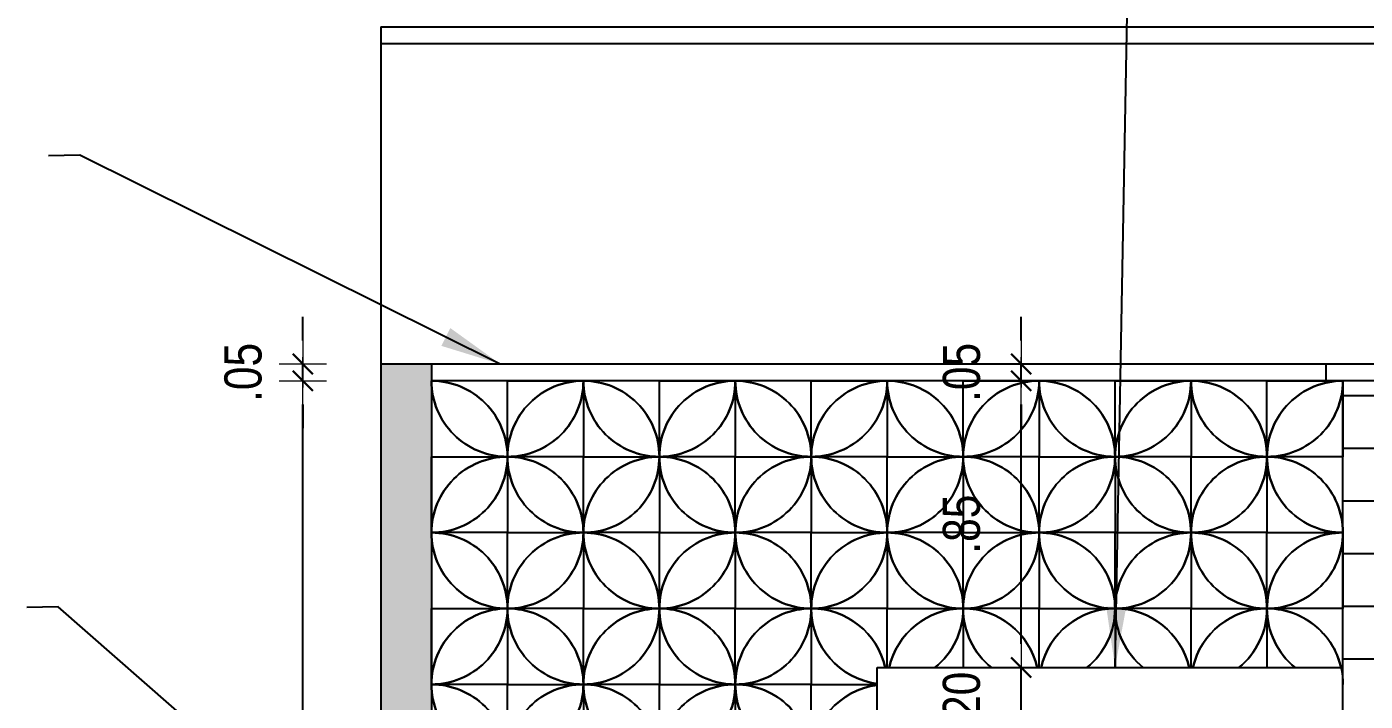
# Model space of a CAD drawing. Header units: millimetres. Extents: x -677 to -23, y -135 to 1112.
# Drawn here: x -210.671 to -206.706, y 877.382 to 879.382 of the extents above; entities that cross this region are included whole.
import ezdxf

# ---------------------------------------------------------------- set-up
doc = ezdxf.new("R2010")
doc.units = ezdxf.units.MM
doc.header["$LTSCALE"] = 20
doc.header["$MEASUREMENT"] = 0
doc.header["$PDSIZE"] = -5
doc.layers.get('0').update_dxf_attribs({"linetype": 'CONTINUOUS'})
doc.layers.get('Defpoints').update_dxf_attribs({"linetype": 'CONTINUOUS'})
for name, color, linetype in [('AR-ALV', 5, 'CONTINUOUS'), ('TEXTO3', 4, 'CONTINUOUS'), ('V2', 11, 'CONTINUOUS')]:
    doc.layers.add(name, color=color, linetype=linetype)
for name, color, linetype, lineweight in [('E-Cta-W', 7, 'CONTINUOUS', 20), ('E-Pen-C', 4, 'CONTINUOUS', 15), ('E-Pen-G', 3, 'CONTINUOUS', 30)]:
    doc.layers.add(name, color=color, linetype=linetype, lineweight=lineweight)
doc.styles.add('F2', font='swissc.ttf')
doc.dimstyles.new('DIMENSION-1', dxfattribs={"dimtxt": 0.11, "dimasz": 0.07, "dimexe": 1, "dimexo": 0, "dimgap": 0.12, "dimtad": 1, "dimzin": 7, "dimdsep": 46, "dimtxsty": 'F2', "dimblk1": 'TRACO', "dimblk2": 'TRACO', "dimsah": 1, "dimcen": 1, "dimse1": 1, "dimse2": 1, "dimclrd": 256, "dimclre": 256, "dimclrt": 6, "dimadec": 0, "dimazin": 0, "dimtfac": 1, "dimtix": 1, "dimtmove": 2, "dimatfit": 3, "dimldrblk": 'TRACO', "dimfxl": 1, "dimtolj": 1, "dimtzin": 0, "dimarcsym": 0})
doc.dimstyles.get("Standard").update_dxf_attribs({"dimtxt": 0.18, "dimasz": 0.18, "dimexe": 0.18, "dimexo": 0.0625, "dimgap": 0.09, "dimtad": 0, "dimtih": 1, "dimtoh": 1, "dimdec": 4, "dimzin": 0, "dimdsep": 46, "dimtxsty": 'Standard', "dimcen": 0.09, "dimadec": 0, "dimazin": 0, "dimtfac": 1, "dimtdec": 4, "dimtofl": 0, "dimtmove": 0, "dimatfit": 3, "dimfxl": 1, "dimtolj": 1, "dimtzin": 0, "dimarcsym": 0})

# ---------------------------------------------------------------- blocks, each defined once
blk = doc.blocks.new('TRACO')
at = {"layer": 'E-Pen-C'}
for p, q in [((0, 1), (0, -1)), ((-1, 0), (1, 0))]:
    blk.add_line(p, q, dxfattribs=at)
at = {"layer": 'E-Pen-G'}
blk.add_line((-0.424, -0.424), (0.424, 0.424), dxfattribs=at)
blk = doc.blocks.new('*D1096')
at = {"color": 4, "lineweight": -2}
blk.add_line((-209.8534, 874.6024), (-209.8534, 878.2624), dxfattribs=at)
at = {"layer": 'Defpoints', "color": 0, "linetype": 'Continuous'}
for p in [(-209.8534, 878.3324), (-209.4721, 878.3324), (-209.6221, 874.5324)]:
    blk.add_point(p, dxfattribs=at)
at = {"color": 4, "linetype": 'Continuous', "lineweight": -2, "xscale": 0.07, "yscale": 0.07, "zscale": 0.07}
for p, rotation in [((-209.8534, 878.3324), 90), ((-209.8534, 874.5324), 270)]:
    blk.add_blockref('TRACO', p, dxfattribs=dict(at, rotation=rotation))
at = {"color": 4, "linetype": 'Continuous', "insert": (-210.0299, 876.4324), "char_height": 0.11, "attachment_point": 5, "rotation": 90, "style": 'F2'}
blk.add_mtext('\\A1;3.80', dxfattribs=at)
blk = doc.blocks.new('*D1097')
at = {"color": 4, "lineweight": -2}
for p, q in [((-209.8534, 878.4524), (-209.8534, 878.5224)), ((-209.8534, 878.3324), (-209.8534, 878.3824)), ((-209.8534, 878.2624), (-209.8534, 878.1924))]:
    blk.add_line(p, q, dxfattribs=at)
at = {"layer": 'Defpoints', "color": 0, "linetype": 'Continuous'}
for p in [(-209.8534, 878.3824), (-209.4721, 878.3824), (-209.4721, 878.3324)]:
    blk.add_point(p, dxfattribs=at)
at = {"color": 4, "linetype": 'Continuous', "lineweight": -2, "xscale": 0.07, "yscale": 0.07, "zscale": 0.07}
for p, rotation in [((-209.8534, 878.3824), 270), ((-209.8534, 878.3324), 90)]:
    blk.add_blockref('TRACO', p, dxfattribs=dict(at, rotation=rotation))
at = {"color": 4, "linetype": 'Continuous', "insert": (-210.0298, 878.3574), "char_height": 0.11, "attachment_point": 5, "rotation": 90, "style": 'F2'}
blk.add_mtext('\\A1;.05', dxfattribs=at)
blk = doc.blocks.new('*D1099')
at = {"color": 4, "lineweight": -2}
for p, q in [((-207.7251, 877.5524), (-207.7251, 877.6224)), ((-207.7251, 877.2824), (-207.7251, 877.4824)), ((-207.7251, 877.2124), (-207.7251, 877.1424))]:
    blk.add_line(p, q, dxfattribs=at)
at = {"layer": 'Defpoints', "color": 0, "linetype": 'Continuous'}
for p in [(-208.1521, 877.4824), (-207.7251, 877.4824), (-207.6721, 877.2824)]:
    blk.add_point(p, dxfattribs=at)
at = {"color": 4, "linetype": 'Continuous', "lineweight": -2, "xscale": 0.07, "yscale": 0.07, "zscale": 0.07}
for p, rotation in [((-207.7251, 877.4824), 270), ((-207.7251, 877.2824), 90)]:
    blk.add_blockref('TRACO', p, dxfattribs=dict(at, rotation=rotation))
at = {"color": 4, "linetype": 'Continuous', "insert": (-207.9016, 877.3824), "char_height": 0.11, "attachment_point": 5, "rotation": 90, "style": 'F2'}
blk.add_mtext('\\A1;.20', dxfattribs=at)
blk = doc.blocks.new('*D1100')
at = {"color": 4, "lineweight": -2}
blk.add_line((-207.7251, 877.5524), (-207.7251, 878.2624), dxfattribs=at)
at = {"layer": 'Defpoints', "color": 0, "linetype": 'Continuous'}
for p in [(-207.7251, 878.3324), (-206.8221, 878.3324), (-208.1521, 877.4824)]:
    blk.add_point(p, dxfattribs=at)
at = {"color": 4, "linetype": 'Continuous', "lineweight": -2, "xscale": 0.07, "yscale": 0.07, "zscale": 0.07}
for p, rotation in [((-207.7251, 878.3324), 90), ((-207.7251, 877.4824), 270)]:
    blk.add_blockref('TRACO', p, dxfattribs=dict(at, rotation=rotation))
at = {"color": 4, "linetype": 'Continuous', "insert": (-207.9016, 877.9074), "char_height": 0.11, "attachment_point": 5, "rotation": 90, "style": 'F2'}
blk.add_mtext('\\A1;.85', dxfattribs=at)
blk = doc.blocks.new('*D1101')
at = {"color": 4, "lineweight": -2}
for p, q in [((-207.7251, 878.4524), (-207.7251, 878.5224)), ((-207.7251, 878.3324), (-207.7251, 878.3824)), ((-207.7251, 878.2624), (-207.7251, 878.1924))]:
    blk.add_line(p, q, dxfattribs=at)
at = {"layer": 'Defpoints', "color": 0, "linetype": 'Continuous'}
for p in [(-207.7251, 878.3824), (-206.8221, 878.3824), (-206.8221, 878.3324)]:
    blk.add_point(p, dxfattribs=at)
at = {"color": 4, "linetype": 'Continuous', "lineweight": -2, "xscale": 0.07, "yscale": 0.07, "zscale": 0.07}
for p, rotation in [((-207.7251, 878.3824), 270), ((-207.7251, 878.3324), 90)]:
    blk.add_blockref('TRACO', p, dxfattribs=dict(at, rotation=rotation))
at = {"color": 4, "linetype": 'Continuous', "insert": (-207.9015, 878.3574), "char_height": 0.11, "attachment_point": 5, "rotation": 90, "style": 'F2'}
blk.add_mtext('\\A1;.05', dxfattribs=at)

msp = doc.modelspace()

# ---------------------------------------------------------------- hatches: boundary and pattern name
h = msp.add_hatch()
h.set_pattern_fill('DOTS', color=6, style=0)
h.set_pattern_definition([(0, (-84.41893, 307.663775), (0.03125, 0.0625), [0, -0.0625])])
h.paths.add_polyline_path([(-202.6221, 877.7824), (-206.1721, 877.7824), (-206.1721, 877.2824), (-203.1721, 877.2824), (-203.1721, 874.5324), (-202.6221, 874.5324)])
h.paths.add_polyline_path([(-209.4721, 877.4324), (-209.4721, 877.6574), (-209.4721, 877.8824), (-209.4721, 878.1074), (-209.4721, 878.3324), (-209.4721, 878.3824), (-209.6221, 878.3824), (-209.6221, 874.5324), (-209.4721, 874.5324), (-209.4721, 874.7324), (-209.4721, 874.9574), (-209.4721, 875.1824), (-209.4721, 875.4074), (-209.4721, 875.6324), (-209.4721, 875.8574), (-209.4721, 876.0824), (-209.4721, 876.3074), (-209.4721, 876.5324), (-209.4721, 876.7574), (-209.4721, 876.9824), (-209.4721, 877.2074)])
at = {"linetype": 'Continuous'}
h = msp.add_hatch(dxfattribs=at)
h.set_pattern_fill('GRATE', color=8, scale=5, style=0)
h.set_pattern_definition([(0, (-84.41893, 307.66377), (0, 0.15625), []), (90, (-84.41893, 307.6638), (-0.625, 4e-17), [])])
h.paths.add_polyline_path([(-206.1721, 878.3324), (-206.7721, 878.3324), (-206.7721, 878.1074), (-206.7721, 877.8824), (-206.7721, 877.6574), (-206.7721, 877.4324), (-206.7721, 874.5324), (-206.1721, 874.5324)])

# ---------------------------------------------------------------- linework, layer by layer
at = {"color": 5, "linetype": 'Continuous'}
for p, q in [((-206.8221, 878.3824), (-209.4721, 878.3824)), ((-206.8221, 878.3324), (-209.4721, 878.3324))]:
    msp.add_line(p, q, dxfattribs=at)
at = {"color": 8, "linetype": 'Continuous', "flags": 128}
for points in [[(-209.4721, 878.3324), (-209.4721, 878.1074), (-209.2471, 878.1074, -0.414214)], [(-209.4721, 878.3324, 0.414214), (-209.2471, 878.1074, 0.414214)], [(-209.2471, 878.3324), (-209.4721, 878.3324, -0.414214), (-209.2471, 878.1074)], [(-209.0221, 878.3324), (-209.0221, 878.1074), (-209.2471, 878.1074, 0.414214)], [(-209.0221, 878.3324, -0.414214), (-209.2471, 878.1074, -0.414214)], [(-209.2471, 878.3324), (-209.0221, 878.3324, 0.414214), (-209.2471, 878.1074)], [(-209.0221, 878.3324), (-209.0221, 878.1074), (-208.7971, 878.1074, -0.414214)], [(-209.0221, 878.3324, 0.414214), (-208.7971, 878.1074, 0.414214)], [(-208.7971, 878.3324), (-209.0221, 878.3324, -0.414214), (-208.7971, 878.1074)], [(-208.5721, 878.3324), (-208.5721, 878.1074), (-208.7971, 878.1074, 0.414214)], [(-208.5721, 878.3324, -0.414214), (-208.7971, 878.1074, -0.414214)], [(-208.7971, 878.3324), (-208.5721, 878.3324, 0.414214), (-208.7971, 878.1074)], [(-208.5721, 878.3324), (-208.5721, 878.1074), (-208.3471, 878.1074, -0.414214)], [(-208.5721, 878.3324, 0.414214), (-208.3471, 878.1074, 0.414214)], [(-208.3471, 878.3324), (-208.5721, 878.3324, -0.414214), (-208.3471, 878.1074)], [(-208.1221, 878.3324), (-208.1221, 878.1074), (-208.3471, 878.1074, 0.414214)], [(-208.1221, 878.3324, -0.414214), (-208.3471, 878.1074, -0.414214)], [(-208.3471, 878.3324), (-208.1221, 878.3324, 0.414214), (-208.3471, 878.1074)], [(-208.1221, 878.3324), (-208.1221, 878.1074), (-207.8971, 878.1074, -0.414214)], [(-208.1221, 878.3324, 0.414214), (-207.8971, 878.1074, 0.414214)], [(-207.8971, 878.3324), (-208.1221, 878.3324, -0.414214), (-207.8971, 878.1074)], [(-207.6721, 878.3324), (-207.6721, 878.1074), (-207.8971, 878.1074, 0.414214)], [(-207.6721, 878.3324, -0.414214), (-207.8971, 878.1074, -0.414214)], [(-207.8971, 878.3324), (-207.6721, 878.3324, 0.414214), (-207.8971, 878.1074)], [(-207.6721, 878.3324), (-207.6721, 878.1074), (-207.4471, 878.1074, -0.414214)], [(-207.6721, 878.3324, 0.414214), (-207.4471, 878.1074, 0.414214)], [(-207.4471, 878.3324), (-207.6721, 878.3324, -0.414214), (-207.4471, 878.1074)], [(-207.2221, 878.3324), (-207.2221, 878.1074), (-207.4471, 878.1074, 0.414214)], [(-207.2221, 878.3324, -0.414214), (-207.4471, 878.1074, -0.414214)], [(-207.4471, 878.3324), (-207.2221, 878.3324, 0.414214), (-207.4471, 878.1074)], [(-207.2221, 878.3324), (-207.2221, 878.1074), (-206.9971, 878.1074, -0.414214)], [(-207.2221, 878.3324, 0.414214), (-206.9971, 878.1074, 0.414214)], [(-206.9971, 878.3324), (-207.2221, 878.3324, -0.414214), (-206.9971, 878.1074)], [(-206.7721, 878.3324), (-206.7721, 878.1074), (-206.9971, 878.1074, 0.414214)], [(-206.7721, 878.3324, -0.414214), (-206.9971, 878.1074, -0.414214)], [(-206.9971, 878.3324), (-206.7721, 878.3324, 0.414214), (-206.9971, 878.1074)], [(-209.2471, 878.1074), (-209.2471, 877.8824), (-209.4721, 877.8824, 0.414214)], [(-209.2471, 878.1074, -0.414214), (-209.4721, 877.8824, -0.414214)], [(-209.4721, 878.1074), (-209.2471, 878.1074, 0.414214), (-209.4721, 877.8824)], [(-209.2471, 878.1074), (-209.2471, 877.8824), (-209.0221, 877.8824, -0.414214)], [(-209.2471, 878.1074, 0.414214), (-209.0221, 877.8824, 0.414214)], [(-209.0221, 878.1074), (-209.2471, 878.1074, -0.414214), (-209.0221, 877.8824)], [(-208.7971, 878.1074), (-208.7971, 877.8824), (-209.0221, 877.8824, 0.414214)], [(-208.7971, 878.1074, -0.414214), (-209.0221, 877.8824, -0.414214)], [(-209.0221, 878.1074), (-208.7971, 878.1074, 0.414214), (-209.0221, 877.8824)], [(-208.7971, 878.1074), (-208.7971, 877.8824), (-208.5721, 877.8824, -0.414214)], [(-208.7971, 878.1074, 0.414214), (-208.5721, 877.8824, 0.414214)], [(-208.5721, 878.1074), (-208.7971, 878.1074, -0.414214), (-208.5721, 877.8824)], [(-208.3471, 878.1074), (-208.3471, 877.8824), (-208.5721, 877.8824, 0.414214)], [(-208.3471, 878.1074, -0.414214), (-208.5721, 877.8824, -0.414214)], [(-208.5721, 878.1074), (-208.3471, 878.1074, 0.414214), (-208.5721, 877.8824)], [(-208.3471, 878.1074), (-208.3471, 877.8824), (-208.1221, 877.8824, -0.414214)], [(-208.3471, 878.1074, 0.414214), (-208.1221, 877.8824, 0.414214)], [(-208.1221, 878.1074), (-208.3471, 878.1074, -0.414214), (-208.1221, 877.8824)], [(-207.8971, 878.1074), (-207.8971, 877.8824), (-208.1221, 877.8824, 0.414214)], [(-207.8971, 878.1074, -0.414214), (-208.1221, 877.8824, -0.414214)], [(-208.1221, 878.1074), (-207.8971, 878.1074, 0.414214), (-208.1221, 877.8824)], [(-207.8971, 878.1074), (-207.8971, 877.8824), (-207.6721, 877.8824, -0.414214)], [(-207.8971, 878.1074, 0.414214), (-207.6721, 877.8824, 0.414214)], [(-207.6721, 878.1074), (-207.8971, 878.1074, -0.414214), (-207.6721, 877.8824)], [(-207.4471, 878.1074), (-207.4471, 877.8824), (-207.6721, 877.8824, 0.414214)], [(-207.4471, 878.1074, -0.414214), (-207.6721, 877.8824, -0.414214)], [(-207.6721, 878.1074), (-207.4471, 878.1074, 0.414214), (-207.6721, 877.8824)], [(-207.4471, 878.1074), (-207.4471, 877.8824), (-207.2221, 877.8824, -0.414214)], [(-207.4471, 878.1074, 0.414214), (-207.2221, 877.8824, 0.414214)], [(-207.2221, 878.1074), (-207.4471, 878.1074, -0.414214), (-207.2221, 877.8824)], [(-206.9971, 878.1074), (-206.9971, 877.8824), (-207.2221, 877.8824, 0.414214)], [(-206.9971, 878.1074, -0.414214), (-207.2221, 877.8824, -0.414214)], [(-207.2221, 878.1074), (-206.9971, 878.1074, 0.414214), (-207.2221, 877.8824)], [(-206.9971, 878.1074), (-206.9971, 877.8824), (-206.7721, 877.8824, -0.414214)], [(-206.9971, 878.1074, 0.414214), (-206.7721, 877.8824, 0.414214)], [(-206.7721, 878.1074), (-206.9971, 878.1074, -0.414214), (-206.7721, 877.8824)], [(-209.4721, 877.8824), (-209.4721, 877.6574), (-209.2471, 877.6574, -0.414214)], [(-209.4721, 877.8824, 0.414214), (-209.2471, 877.6574, 0.414214)], [(-209.2471, 877.8824), (-209.4721, 877.8824, -0.414214), (-209.2471, 877.6574)], [(-209.0221, 877.8824), (-209.0221, 877.6574), (-209.2471, 877.6574, 0.414214)], [(-209.0221, 877.8824, -0.414214), (-209.2471, 877.6574, -0.414214)], [(-209.2471, 877.8824), (-209.0221, 877.8824, 0.414214), (-209.2471, 877.6574)], [(-209.0221, 877.8824), (-209.0221, 877.6574), (-208.7971, 877.6574, -0.414214)], [(-209.0221, 877.8824, 0.414214), (-208.7971, 877.6574, 0.414214)], [(-208.7971, 877.8824), (-209.0221, 877.8824, -0.414214), (-208.7971, 877.6574)], [(-208.5721, 877.8824), (-208.5721, 877.6574), (-208.7971, 877.6574, 0.414214)], [(-208.5721, 877.8824, -0.414214), (-208.7971, 877.6574, -0.414214)], [(-208.7971, 877.8824), (-208.5721, 877.8824, 0.414214), (-208.7971, 877.6574)], [(-208.5721, 877.8824), (-208.5721, 877.6574), (-208.3471, 877.6574, -0.414214)], [(-208.5721, 877.8824, 0.414214), (-208.3471, 877.6574, 0.414214)], [(-208.3471, 877.8824), (-208.5721, 877.8824, -0.414214), (-208.3471, 877.6574)], [(-208.1221, 877.8824), (-208.1221, 877.6574), (-208.3471, 877.6574, 0.414214)], [(-208.1221, 877.8824, -0.414214), (-208.3471, 877.6574, -0.414214)], [(-208.3471, 877.8824), (-208.1221, 877.8824, 0.414214), (-208.3471, 877.6574)], [(-208.1221, 877.8824), (-208.1221, 877.6574), (-207.8971, 877.6574, -0.414214)], [(-208.1221, 877.8824, 0.414214), (-207.8971, 877.6574, 0.414214)], [(-207.8971, 877.8824), (-208.1221, 877.8824, -0.414214), (-207.8971, 877.6574)], [(-207.6721, 877.8824), (-207.6721, 877.6574), (-207.8971, 877.6574, 0.414214)], [(-207.6721, 877.8824, -0.414214), (-207.8971, 877.6574, -0.414214)], [(-207.8971, 877.8824), (-207.6721, 877.8824, 0.414214), (-207.8971, 877.6574)], [(-207.6721, 877.8824), (-207.6721, 877.6574), (-207.4471, 877.6574, -0.414214)], [(-207.6721, 877.8824, 0.414214), (-207.4471, 877.6574, 0.414214)], [(-207.4471, 877.8824), (-207.6721, 877.8824, -0.414214), (-207.4471, 877.6574)], [(-207.2221, 877.8824), (-207.2221, 877.6574), (-207.4471, 877.6574, 0.414214)], [(-207.2221, 877.8824, -0.414214), (-207.4471, 877.6574, -0.414214)], [(-207.4471, 877.8824), (-207.2221, 877.8824, 0.414214), (-207.4471, 877.6574)], [(-207.2221, 877.8824), (-207.2221, 877.6574), (-206.9971, 877.6574, -0.414214)], [(-207.2221, 877.8824, 0.414214), (-206.9971, 877.6574, 0.414214)], [(-206.9971, 877.8824), (-207.2221, 877.8824, -0.414214), (-206.9971, 877.6574)], [(-206.7721, 877.8824), (-206.7721, 877.6574), (-206.9971, 877.6574, 0.414214)], [(-206.7721, 877.8824, -0.414214), (-206.9971, 877.6574, -0.414214)], [(-206.9971, 877.8824), (-206.7721, 877.8824, 0.414214), (-206.9971, 877.6574)], [(-209.2471, 877.6574), (-209.2471, 877.4324), (-209.4721, 877.4324, 0.414214)], [(-209.2471, 877.6574, -0.414214), (-209.4721, 877.4324, -0.414214)], [(-209.4721, 877.6574), (-209.2471, 877.6574, 0.414214), (-209.4721, 877.4324)], [(-209.2471, 877.6574), (-209.2471, 877.4324), (-209.0221, 877.4324, -0.414214)], [(-209.2471, 877.6574, 0.414214), (-209.0221, 877.4324, 0.414214)], [(-209.0221, 877.6574), (-209.2471, 877.6574, -0.414214), (-209.0221, 877.4324)], [(-208.7971, 877.6574), (-208.7971, 877.4324), (-209.0221, 877.4324, 0.414214)], [(-208.7971, 877.6574, -0.414214), (-209.0221, 877.4324, -0.414214)], [(-209.0221, 877.6574), (-208.7971, 877.6574, 0.414214), (-209.0221, 877.4324)], [(-208.7971, 877.6574), (-208.7971, 877.4324), (-208.5721, 877.4324, -0.414214)], [(-208.7971, 877.6574, 0.414214), (-208.5721, 877.4324, 0.414214)], [(-208.5721, 877.6574), (-208.7971, 877.6574, -0.414214), (-208.5721, 877.4324)], [(-208.3471, 877.6574), (-208.3471, 877.4324), (-208.5721, 877.4324, 0.414214)], [(-208.3471, 877.6574, -0.414214), (-208.5721, 877.4324, -0.414214)], [(-208.5721, 877.6574), (-208.3471, 877.6574, 0.414214), (-208.5721, 877.4324)], [(-206.7721, 877.6574), (-206.9971, 877.6574, -0.414214), (-206.7721, 877.4324)], [(-209.4721, 877.4324), (-209.4721, 877.2074), (-209.2471, 877.2074, -0.414214)], [(-209.4721, 877.4324, 0.414214), (-209.2471, 877.2074, 0.414214)], [(-209.2471, 877.4324), (-209.4721, 877.4324, -0.414214), (-209.2471, 877.2074)], [(-209.0221, 877.4324), (-209.0221, 877.2074), (-209.2471, 877.2074, 0.414214)], [(-209.0221, 877.4324, -0.414214), (-209.2471, 877.2074, -0.414214)], [(-209.2471, 877.4324), (-209.0221, 877.4324, 0.414214), (-209.2471, 877.2074)], [(-209.0221, 877.4324), (-209.0221, 877.2074), (-208.7971, 877.2074, -0.414214)], [(-209.0221, 877.4324, 0.414214), (-208.7971, 877.2074, 0.414214)], [(-208.7971, 877.4324), (-209.0221, 877.4324, -0.414214), (-208.7971, 877.2074)], [(-208.5721, 877.4324), (-208.5721, 877.2074), (-208.7971, 877.2074, 0.414214)], [(-208.5721, 877.4324, -0.414214), (-208.7971, 877.2074, -0.414214)], [(-208.7971, 877.4324), (-208.5721, 877.4324, 0.414214), (-208.7971, 877.2074)], [(-208.5721, 877.4324), (-208.5721, 877.2074), (-208.3471, 877.2074, -0.414214)], [(-208.5721, 877.4324, 0.414214), (-208.3471, 877.2074, 0.414214)], [(-208.3471, 877.4324), (-208.5721, 877.4324, -0.414214), (-208.3471, 877.2074)]]:
    msp.add_lwpolyline(points, format="xyb", close=True, dxfattribs=at)
for points in [[(-208.1521, 877.4344, -0.375565), (-208.3471, 877.6574), (-208.3471, 877.4324), (-208.1521, 877.4324)], [(-208.1277, 877.4824, 0.350001), (-208.3471, 877.6574, 0.375565), (-208.1521, 877.4344, 0.375565)], [(-208.1221, 877.4824), (-208.1221, 877.6574), (-208.3471, 877.6574, -0.350001), (-208.1277, 877.4824, -0.350001)], [(-208.1221, 877.4824), (-208.1221, 877.6574), (-207.8971, 877.6574, 0.350001), (-208.1165, 877.4824, 0.350001)], [(-208.1165, 877.4824, -0.350001), (-207.8971, 877.6574, -0.226541), (-207.9807, 877.4824, -0.226541)], [(-207.9807, 877.4824, 0.226541), (-207.8971, 877.6574), (-207.8971, 877.4824)], [(-207.8135, 877.4824, -0.226541), (-207.8971, 877.6574), (-207.8971, 877.4824)], [(-207.6777, 877.4824, 0.350001), (-207.8971, 877.6574, 0.226541), (-207.8135, 877.4824, 0.226541)], [(-207.6721, 877.4824), (-207.6721, 877.6574), (-207.8971, 877.6574, -0.350001), (-207.6777, 877.4824, -0.350001)], [(-207.6721, 877.4824), (-207.6721, 877.6574), (-207.4471, 877.6574, 0.350001), (-207.6665, 877.4824, 0.350001)], [(-207.6665, 877.4824, -0.350001), (-207.4471, 877.6574, -0.226541), (-207.5307, 877.4824, -0.226541)], [(-207.5307, 877.4824, 0.226541), (-207.4471, 877.6574), (-207.4471, 877.4824)], [(-207.3635, 877.4824, -0.226541), (-207.4471, 877.6574), (-207.4471, 877.4824)], [(-207.2277, 877.4824, 0.350001), (-207.4471, 877.6574, 0.226541), (-207.3635, 877.4824, 0.226541)], [(-207.2221, 877.4824), (-207.2221, 877.6574), (-207.4471, 877.6574, -0.350001), (-207.2277, 877.4824, -0.350001)], [(-207.2221, 877.4824), (-207.2221, 877.6574), (-206.9971, 877.6574, 0.350001), (-207.2165, 877.4824, 0.350001)], [(-207.2165, 877.4824, -0.350001), (-206.9971, 877.6574, -0.226541), (-207.0807, 877.4824, -0.226541)], [(-207.0807, 877.4824, 0.226541), (-206.9971, 877.6574), (-206.9971, 877.4824)], [(-206.9135, 877.4824, -0.226541), (-206.9971, 877.6574), (-206.9971, 877.4824)], [(-206.7777, 877.4824, 0.350001), (-206.9971, 877.6574, 0.226541), (-206.9135, 877.4824, 0.226541)], [(-208.1521, 877.4304, 0.375565), (-208.3471, 877.2074), (-208.3471, 877.4324), (-208.1521, 877.4324)], [(-208.1521, 877.3202, -0.268293), (-208.3471, 877.2074, -0.375565), (-208.1521, 877.4304, -0.375565)]]:
    msp.add_lwpolyline(points, format="xyb", dxfattribs=at)
at = {"layer": 'AR-ALV', "color": 1, "linetype": 'Continuous'}
for p, q in [((-209.6221, 878.3824), (-209.6221, 874.5324)), ((-209.4721, 878.3824), (-209.6221, 878.3824)), ((-209.4721, 878.3824), (-209.4721, 874.5324))]:
    msp.add_line(p, q, dxfattribs=at)
at = {"layer": 'TEXTO3', "color": 1}
for p, q in [((-206.1221, 878.3824), (-206.8221, 878.3824)), ((-206.8221, 878.3324), (-206.8221, 878.3824)), ((-206.1221, 878.3324), (-206.8221, 878.3324)), ((-206.7721, 874.5324), (-206.7721, 878.3324)), ((-208.1521, 877.2824), (-208.1521, 877.4824)), ((-208.1521, 877.4824), (-206.7721, 877.4824))]:
    msp.add_line(p, q, dxfattribs=at)
at = {"layer": 'V2', "color": 250}
for p, q in [((-209.6221, 879.3824), (-209.6221, 878.3824)), ((-209.6221, 879.3824), (-206.2721, 879.3824)), ((-209.6221, 879.3324), (-206.2721, 879.3324))]:
    msp.add_line(p, q, dxfattribs=at)

# ---------------------------------------------------------------- dimensions: what is measured, and where the dimension line sits
at = {"color": 8, "linetype": 'Continuous'}
for base, p1, p2, picture, middle in [((-209.8534, 878.3824), (-209.4721, 878.3324), (-209.4721, 878.3824), '*D1097', (-210.0298, 878.3574)), ((-207.7251, 878.3824), (-206.8221, 878.3324), (-206.8221, 878.3824), '*D1101', (-207.9015, 878.3574)), ((-209.8534, 878.3324), (-209.6221, 874.5324), (-209.4721, 878.3324), '*D1096', (-210.0299, 876.4324)), ((-207.7251, 878.3324), (-208.1521, 877.4824), (-206.8221, 878.3324), '*D1100', (-207.9016, 877.9074)), ((-207.7251, 877.4824), (-207.6721, 877.2824), (-208.1521, 877.4824), '*D1099', (-207.9016, 877.3824))]:
    dim = msp.add_linear_dim(base=base, p1=p1, p2=p2, angle=90, dimstyle='DIMENSION-1', override={"dimclrd": 4, "dimclrt": 4, "dimadec": 8, "dimfxl": 0.5, "dimfxlon": 1}, dxfattribs=at)
    dim.commit()
    dim.dimension.update_dxf_attribs({"geometry": picture, "text_midpoint": middle})

# ---------------------------------------------------------------- leaders
at = {"layer": 'E-Cta-W', "color": 4}
for points in [[(-207.4471, 877.4824), (-207.4023, 879.9041), (-207.3095, 879.9023)], [(-209.2685, 878.3824), (-210.5134, 879.0019), (-210.6061, 879.0001)], [(-208.8244, 876.1292), (-210.5782, 877.6619), (-210.671, 877.6601)]]:
    msp.add_leader(points, dimstyle='Standard', dxfattribs=at)

doc.saveas('drawing.dxf')
